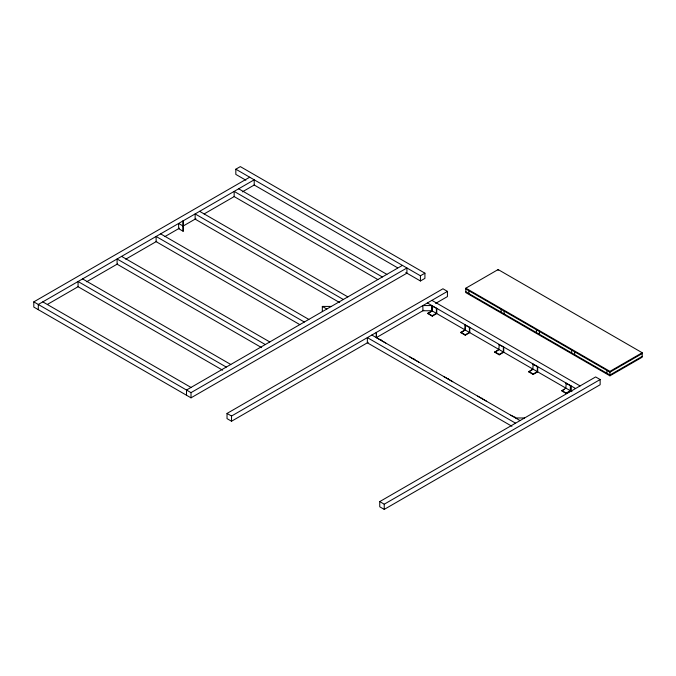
<?xml version="1.0" encoding="UTF-8"?>
<svg xmlns="http://www.w3.org/2000/svg" width="676" height="676" viewBox="0 0 676 676"><rect width="100%" height="100%" fill="white"/><g stroke="black" fill="none" stroke-linecap="round" stroke-linejoin="round"><path stroke-width="1.01" d="M183.128 231.26L183.128 220.858L183.128 231.26L178.625 228.657L178.625 223.46L183.128 226.054L195.905 218.678M376.355 337.62L376.355 332.415L376.355 337.62L423.751 310.25M431.888 310.757L431.888 305.991L436.764 308.374L436.764 313.571L432.26 316.174L427.756 313.571L431.888 310.757L431.888 305.56L422.88 305.56L422.88 310.757L431.888 310.757L571.947 391.624M465.857 291.821L465.857 288.187L498.127 269.555L642.2 352.737L642.2 357.19L609.929 375.822L465.857 292.64L465.857 291.821L609.929 375.003L642.2 356.37M498.127 270.375L498.127 269.555M571.085 391.125L571.085 385.92M245.878 180.205L235.831 174.4L235.831 169.203L240.326 166.609L424.925 273.18L424.925 278.377L420.43 280.979L405.803 272.538M33.8 301.876L191.012 392.638L406.918 267.983L406.918 273.18L191.012 397.834L33.8 307.073L33.8 301.876L249.714 177.222M47.413 304.411L78.391 286.531M86.587 281.799L117.565 263.91M125.761 259.178L156.731 241.298M164.936 236.566L179.512 228.15M204.11 213.946L234.175 196.589L377.816 279.534M242.371 191.857L254.21 185.021L254.21 179.816L38.304 304.47L38.304 309.676M402.414 265.381L186.508 390.035L186.508 395.24M235.831 169.203L420.43 275.783L424.925 273.18M368.183 342.335L231.53 421.232L227.026 418.63L227.026 413.433L442.941 288.779L447.444 291.381L447.444 296.578L435.597 303.414M227.026 413.433L231.53 416.036L447.444 291.381M376.735 337.831L385.734 343.028M431.888 305.991L432.26 305.772L432.26 310.968L427.756 313.571M381.61 340.214L381.239 340.003M427.756 313.14L432.26 315.734L436.392 313.351L436.392 308.586M409.749 356.894L418.757 362.091M464.902 325.055L469.778 327.438L469.778 332.634L465.282 335.237L460.778 332.634L464.902 329.82L465.282 324.835L465.282 330.032M460.778 332.634L464.378 330.556M460.778 332.203L465.282 334.797L469.406 332.415L469.406 327.649M443.701 376.498L452.709 381.695M498.863 344.659L503.738 347.041L503.738 352.238L499.234 354.841L494.731 352.238L498.863 349.424L499.234 344.439M448.585 378.881L448.205 378.661M494.731 352.238L498.33 350.16M494.731 351.807L499.234 354.401L503.358 352.019L503.358 347.253M477.662 396.102L486.669 401.299M532.815 364.263L537.69 366.645L537.69 371.842L533.187 374.445L528.691 371.842L532.815 369.028L533.187 364.043M482.537 398.485L482.165 398.265M528.691 371.842L532.291 369.764M528.691 371.411L533.187 374.005L537.319 371.623L537.319 366.857M510.676 415.165L515.56 417.548L515.18 417.329M565.829 383.326L570.713 385.709L570.713 390.905L566.209 393.508L561.705 390.905L565.829 388.092L566.209 383.106M562.609 390.382L564.409 389.342M561.705 390.475L566.209 393.069L570.333 390.686L570.333 385.92M379.735 501.6L595.64 376.946L600.144 379.54L600.144 384.737L384.238 509.391L379.735 506.797L379.735 501.6L384.238 504.195L600.144 379.54M465.857 288.187L609.929 371.369L642.2 352.737M642.2 353.556L609.929 372.18L465.857 288.998M322.325 311.619L322.325 306.422L331.333 306.422M515.56 417.979L524.559 417.979M254.108 184.954L397.581 267.789M238.662 188.798L386.866 274.363M431.888 300.355L580.092 385.92M382.363 276.966L234.158 191.401L234.158 196.598M427.384 302.958L575.589 388.523M199.64 211.326L347.844 296.891M343.34 299.493L195.136 213.929L195.136 219.125L339.698 302.594M322.325 306.422L326.829 309.025M371.851 335.017L520.055 420.582M515.56 423.184L367.355 337.62L367.355 342.816L511.918 426.277M160.618 233.854L308.822 319.418M304.318 322.021L156.114 236.456L156.114 241.653L299.772 324.59M121.596 256.381L269.8 341.946M265.296 344.549L117.092 258.984L117.092 264.181L261.663 347.65M82.573 278.909L230.778 364.474M226.274 367.076L78.07 281.512L78.07 286.709L222.641 370.178M42.808 301.876L191.012 387.441M609.929 371.369L609.929 375.822M606.93 370.448L606.93 373.27M574.668 351.824L574.668 354.638M571.659 350.092L571.659 352.906M566.209 393.069L566.209 393.508M539.397 331.46L539.397 334.274M536.398 329.727L536.398 332.541M533.187 374.005L533.187 374.445M504.127 311.095L504.127 313.918M501.127 309.363L501.127 312.177M499.234 354.401L499.234 354.841M468.857 290.739L468.857 293.553M465.282 334.797L465.282 335.237M432.26 315.734L432.26 316.174M420.43 275.783L420.43 280.979M414.253 359.057L414.253 359.497M384.238 504.195L384.238 509.391M231.53 416.036L231.53 421.232M191.012 392.638L191.012 397.834"/></g></svg>
